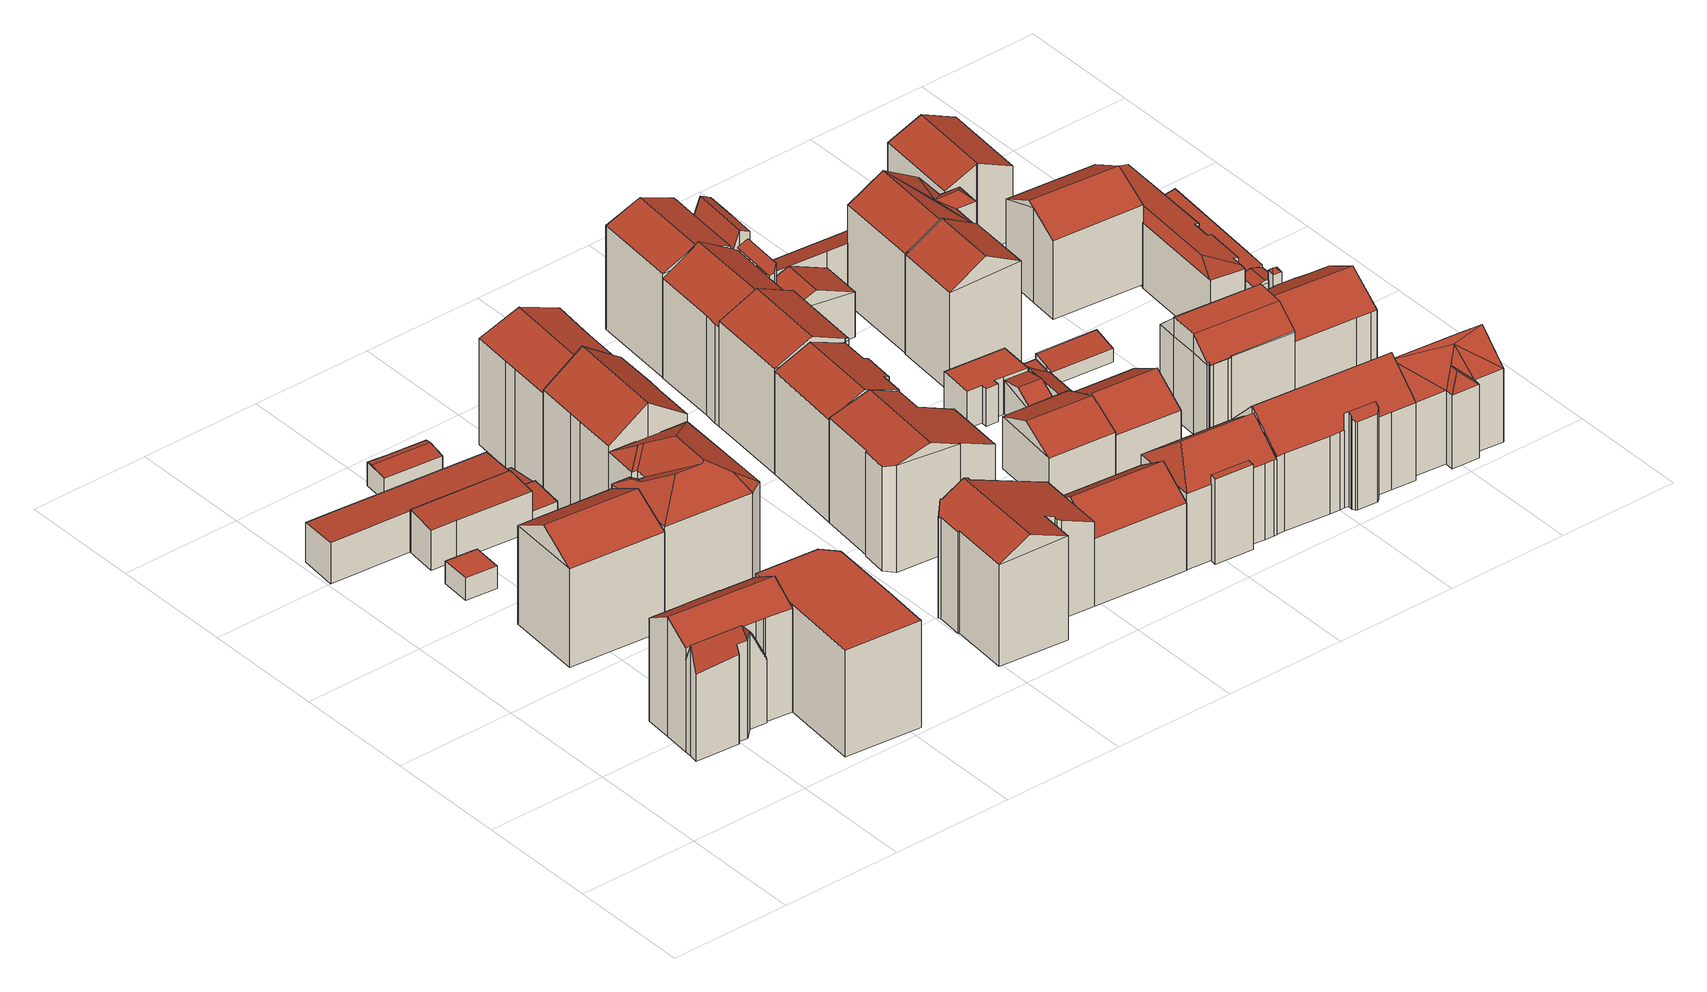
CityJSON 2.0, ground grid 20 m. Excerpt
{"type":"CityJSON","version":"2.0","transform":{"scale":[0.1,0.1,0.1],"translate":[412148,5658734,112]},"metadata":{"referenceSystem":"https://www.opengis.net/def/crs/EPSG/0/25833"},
"CityObjects":{
"building1":{"type":"Building","attributes":{"Gemeindeschluessel":14612000,"Geometrietyp2DReferenz":"3000","function":"31001_9998","roofType":"9999"},"children":["building1-1","building1-2"]},
"building1-1":{"type":"BuildingPart","attributes":{"Dachtyp_tdc":"tdcGableRoof","Dachneigung":31.35,"QualitaetDacherkennung":48,"Geometrietyp2DReferenz":"3000","measuredHeight":20.44,"roofType":"3100"},"parents":["building1"],"geometry":[{"type":"MultiSurface","lod":"2","boundaries":[[[0,1,2,3,4]],[[1,5,6,2]],[[5,7,8,6]],[[7,9,10,8]],[[9,11,12,10]],[[11,13,14,12]],[[13,15,16,14]],[[15,17,18,16]],[[17,19,20,18]],[[19,21,22,23,20]],[[17,15,13,11,9,7,5,1]],[[1,0,21,19,17]],[[3,2,6,8,10,12,14,16,18,20,23,24]]],"semantics":{"surfaces":[{"type":"WallSurface"},{"type":"RoofSurface"},{"type":"GroundSurface"}],"values":[0,0,0,0,0,0,0,0,0,0,1,1,2]}}]},
"building1-2":{"type":"BuildingPart","attributes":{"Dachtyp_tdc":"tdcFreeFormRoof","Dachneigung":69.19,"QualitaetDacherkennung":24,"Geometrietyp2DReferenz":"3000","measuredHeight":18.96,"roofType":"5000"},"parents":["building1"],"geometry":[{"type":"MultiSurface","lod":"2","boundaries":[[[22,25,26,23]],[[25,27,28,26]],[[27,29,30,28]],[[29,31,32,30]],[[31,33,34,32]],[[33,35,36,34]],[[35,37,38,36]],[[37,4,3,38]],[[37,35,33,31,29,39]],[[29,27,39]],[[27,25,22,40]],[[27,40,4,37,39]],[[23,26,28,30,32,34,36,38,3,24]]],"semantics":{"surfaces":[{"type":"WallSurface"},{"type":"RoofSurface"},{"type":"GroundSurface"}],"values":[0,0,0,0,0,0,0,0,1,1,1,1,2]}}]},
"building2":{"type":"Building","attributes":{"Dachtyp_tdc":"tdcPolyFlatRoof","Gemeindeschluessel":14612000,"Dachneigung":0,"QualitaetDacherkennung":67,"Geometrietyp2DReferenz":"3000","measuredHeight":3.88,"function":"31001_9998","roofType":"1000"},"geometry":[{"type":"Solid","lod":"2","boundaries":[[[[41,42,43,44]],[[42,45,46,43]],[[45,47,48,46]],[[47,49,50,48]],[[49,41,44,50]],[[49,47,45,42,41]],[[44,43,46,48,50]]]],"semantics":{"surfaces":[{"type":"WallSurface"},{"type":"RoofSurface"},{"type":"GroundSurface"}],"values":[[0,0,0,0,0,1,2]]}}]},
"building3":{"type":"Building","attributes":{"Dachtyp_tdc":"tdcGableRoof","Gemeindeschluessel":14612000,"Dachneigung":30.33,"QualitaetDacherkennung":73,"Geometrietyp2DReferenz":"3000","measuredHeight":20.56,"function":"31001_9998","roofType":"3100"},"geometry":[{"type":"Solid","lod":"2","boundaries":[[[[51,52,53,54]],[[52,55,56,53]],[[55,57,58,56]],[[57,51,54,58]],[[55,52,59]],[[51,57,60]],[[52,51,60,59]],[[57,55,59,60]],[[54,53,56,58]]]],"semantics":{"surfaces":[{"type":"WallSurface"},{"type":"RoofSurface"},{"type":"GroundSurface"}],"values":[[0,0,0,0,0,0,1,1,2]]}}]},
"building4":{"type":"Building","attributes":{"Dachtyp_tdc":"tdcPolyFlatRoof","Gemeindeschluessel":14612000,"Dachneigung":0,"QualitaetDacherkennung":36,"Geometrietyp2DReferenz":"3000","measuredHeight":18.29,"function":"31001_9998","roofType":"1000"},"geometry":[{"type":"Solid","lod":"2","boundaries":[[[[61,62,20,63]],[[62,64,16,20]],[[64,65,66,16]],[[65,67,68,66]],[[67,69,70,68]],[[69,71,72,70]],[[71,61,63,72]],[[71,69,67,65,64,62,61]],[[63,20,16,66,68,70,72]]]],"semantics":{"surfaces":[{"type":"WallSurface"},{"type":"RoofSurface"},{"type":"GroundSurface"}],"values":[[0,0,0,0,0,0,0,1,2]]}}]},
"building5":{"type":"Building","attributes":{"Dachtyp_tdc":"tdcPolyFlatRoof","Gemeindeschluessel":14612000,"Dachneigung":2.69,"QualitaetDacherkennung":71,"Geometrietyp2DReferenz":"3000","measuredHeight":7.02,"function":"31001_9998","roofType":"2100"},"geometry":[{"type":"Solid","lod":"2","boundaries":[[[[73,74,75,76]],[[74,77,78,75]],[[77,79,80,78]],[[79,81,82,80]],[[81,83,84,82]],[[83,73,76,84]],[[83,81,79,77,74,73]],[[76,75,78,80,82,84]]]],"semantics":{"surfaces":[{"type":"WallSurface"},{"type":"RoofSurface"},{"type":"GroundSurface"}],"values":[[0,0,0,0,0,0,1,2]]}}]},
"building6":{"type":"Building","attributes":{"Dachtyp_tdc":"tdcPolyFlatRoof","Gemeindeschluessel":14612000,"Dachneigung":4.67,"QualitaetDacherkennung":77,"Geometrietyp2DReferenz":"3000","measuredHeight":7.21,"function":"31001_9998","roofType":"2100"},"geometry":[{"type":"Solid","lod":"2","boundaries":[[[[85,86,84,87]],[[86,88,82,84]],[[88,89,90,82]],[[89,91,92,90]],[[91,85,87,92]],[[91,89,88,86,85]],[[87,84,82,90,92]]]],"semantics":{"surfaces":[{"type":"WallSurface"},{"type":"RoofSurface"},{"type":"GroundSurface"}],"values":[[0,0,0,0,0,1,2]]}}]},
"building7":{"type":"Building","attributes":{"Dachtyp_tdc":"tdcFreeFormRoof","Gemeindeschluessel":14612000,"Dachneigung":10.47,"QualitaetDacherkennung":38,"Geometrietyp2DReferenz":"3000","measuredHeight":4.26,"function":"31001_9998","roofType":"5000"},"geometry":[{"type":"Solid","lod":"2","boundaries":[[[[93,94,95,96]],[[94,97,98,95]],[[97,99,100,98]],[[99,101,102,100]],[[101,93,96,102]],[[103,99,97,94,104]],[[101,103,104,93]],[[101,99,103]],[[94,93,104]],[[96,95,98,100,102]]]],"semantics":{"surfaces":[{"type":"WallSurface"},{"type":"RoofSurface"},{"type":"GroundSurface"}],"values":[[0,0,0,0,0,1,1,0,0,2]]}}]},
"building8":{"type":"Building","attributes":{"Dachtyp_tdc":"tdcFreeFormRoof","Gemeindeschluessel":14612000,"Dachneigung":30.01,"QualitaetDacherkennung":32,"Geometrietyp2DReferenz":"3000","measuredHeight":21.29,"function":"31001_9998","roofType":"5000"},"geometry":[{"type":"Solid","lod":"2","boundaries":[[[[105,106,107,53]],[[106,108,109,107]],[[108,110,111,109]],[[110,112,113,111]],[[112,114,115,113]],[[114,116,117,115]],[[116,118,119,117]],[[118,120,121,119]],[[120,122,123,121]],[[122,124,56,123]],[[124,105,53,56]],[[125,126,127,128,124,122]],[[125,122,120]],[[129,126,125,120,118]],[[130,131,129,118,116]],[[130,116,114]],[[131,130,114,112]],[[127,126,129,131,112,110]],[[132,128,127,110,108]],[[133,132,108,106]],[[133,106,105]],[[128,132,133,105,124]],[[53,107,109,111,113,115,117,119,121,123,56]]]],"semantics":{"surfaces":[{"type":"WallSurface"},{"type":"RoofSurface"},{"type":"GroundSurface"}],"values":[[0,0,0,0,0,0,0,0,0,0,0,1,1,1,1,1,1,1,1,1,1,1,2]]}}]},
"building9":{"type":"Building","attributes":{"Dachtyp_tdc":"tdcPolyFlatRoof","Gemeindeschluessel":14612000,"Dachneigung":4.71,"QualitaetDacherkennung":83,"Geometrietyp2DReferenz":"3000","measuredHeight":3.79,"function":"31001_9998","roofType":"2100"},"geometry":[{"type":"Solid","lod":"2","boundaries":[[[[134,135,82,90]],[[135,136,137,82]],[[136,138,139,137]],[[138,134,90,139]],[[138,136,135,134]],[[90,82,137,139]]]],"semantics":{"surfaces":[{"type":"WallSurface"},{"type":"RoofSurface"},{"type":"GroundSurface"}],"values":[[0,0,0,0,1,2]]}}]},
"building10":{"type":"Building","attributes":{"Dachtyp_tdc":"tdcPolyFlatRoof","Gemeindeschluessel":14612000,"Dachneigung":8.73,"QualitaetDacherkennung":74,"Geometrietyp2DReferenz":"3000","measuredHeight":3.24,"function":"31001_9998","roofType":"2100"},"geometry":[{"type":"Solid","lod":"2","boundaries":[[[[140,141,142,143]],[[141,144,145,142]],[[144,146,147,145]],[[146,140,143,147]],[[146,144,141,140]],[[143,142,145,147]]]],"semantics":{"surfaces":[{"type":"WallSurface"},{"type":"RoofSurface"},{"type":"GroundSurface"}],"values":[[0,0,0,0,1,2]]}}]},
"building11":{"type":"Building","attributes":{"Dachtyp_tdc":"tdcGableRoof","Gemeindeschluessel":14612000,"Dachneigung":35.98,"QualitaetDacherkennung":67,"Geometrietyp2DReferenz":"3000","measuredHeight":23.48,"function":"31001_9998","roofType":"3100"},"geometry":[{"type":"Solid","lod":"2","boundaries":[[[[148,149,119,150]],[[149,151,152,119]],[[151,153,117,152]],[[153,154,155,117]],[[154,156,157,155]],[[156,158,159,157]],[[158,160,161,159]],[[160,162,163,161]],[[162,164,165,163]],[[164,148,150,165]],[[160,158,156,154,153,151]],[[151,149,148,164,162,160]],[[150,119,152,117,155,157,159,161,163,165]]]],"semantics":{"surfaces":[{"type":"WallSurface"},{"type":"RoofSurface"},{"type":"GroundSurface"}],"values":[[0,0,0,0,0,0,0,0,0,0,1,1,2]]}}]},
"building12":{"type":"Building","attributes":{"Dachtyp_tdc":"tdcFreeFormRoof","Gemeindeschluessel":14612000,"Dachneigung":22.22,"QualitaetDacherkennung":78,"Geometrietyp2DReferenz":"3000","measuredHeight":20.75,"function":"31001_9998","roofType":"5000"},"geometry":[{"type":"Solid","lod":"2","boundaries":[[[[166,167,168,169]],[[167,170,171,168]],[[170,172,173,171]],[[172,174,175,173]],[[174,176,177,175]],[[176,178,179,177]],[[178,180,181,179]],[[180,166,169,181]],[[166,180,178,176,182,183]],[[183,182,174,172,170,167]],[[167,166,183]],[[176,174,182]],[[169,168,171,173,175,177,179,181]]]],"semantics":{"surfaces":[{"type":"WallSurface"},{"type":"RoofSurface"},{"type":"GroundSurface"}],"values":[[0,0,0,0,0,0,0,0,1,1,0,0,2]]}}]},
"building13":{"type":"Building","attributes":{"Dachtyp_tdc":"tdcFreeFormRoof","Gemeindeschluessel":14612000,"Dachneigung":23.46,"QualitaetDacherkennung":27,"Geometrietyp2DReferenz":"3000","measuredHeight":20.46,"function":"31001_9998","roofType":"5000"},"geometry":[{"type":"Solid","lod":"2","boundaries":[[[[184,185,186,187]],[[185,188,189,186]],[[188,190,191,189]],[[190,192,193,191]],[[192,194,195,193]],[[194,196,197,195]],[[196,198,199,197]],[[198,200,201,199]],[[200,202,203,201]],[[202,204,205,203]],[[204,206,207,205]],[[206,208,209,207]],[[208,210,211,209]],[[210,212,213,211]],[[212,214,215,213]],[[214,216,217,215]],[[216,184,187,217]],[[218,219,192,190,188,185,184,216,214]],[[204,202,200,198,196,194,219,218,212,210,208,206]],[[194,192,219]],[[214,212,218]],[[187,186,189,191,193,195,197,199,201,203,205,207,209,211,213,215,217]]]],"semantics":{"surfaces":[{"type":"WallSurface"},{"type":"RoofSurface"},{"type":"GroundSurface"}],"values":[[0,0,0,0,0,0,0,0,0,0,0,0,0,0,0,0,0,1,1,0,0,2]]}}]},
"building14":{"type":"Building","attributes":{"Dachtyp_tdc":"tdcFreeFormRoof","Gemeindeschluessel":14612000,"Dachneigung":24.15,"QualitaetDacherkennung":48,"Geometrietyp2DReferenz":"3000","measuredHeight":19.87,"function":"31001_9998","roofType":"5000"},"geometry":[{"type":"Solid","lod":"2","boundaries":[[[[220,221,222,223]],[[221,224,225,222]],[[224,226,227,225]],[[226,228,229,227]],[[228,230,231,229]],[[230,232,233,231]],[[232,234,235,233]],[[234,236,237,235]],[[236,238,239,237]],[[238,240,241,239]],[[240,220,223,241]],[[228,226,224,221,220,240,242,243]],[[243,242,238,236,234,232,230]],[[230,228,243]],[[240,238,242]],[[223,222,225,227,229,231,233,235,237,239,241]]]],"semantics":{"surfaces":[{"type":"WallSurface"},{"type":"RoofSurface"},{"type":"GroundSurface"}],"values":[[0,0,0,0,0,0,0,0,0,0,0,1,1,0,0,2]]}}]},
"building15":{"type":"Building","attributes":{"Dachtyp_tdc":"tdcFreeFormRoof","Gemeindeschluessel":14612000,"Dachneigung":23.19,"QualitaetDacherkennung":71,"Geometrietyp2DReferenz":"3000","measuredHeight":20.23,"function":"31001_9998","roofType":"5000"},"geometry":[{"type":"Solid","lod":"2","boundaries":[[[[244,245,246,247]],[[245,248,249,246]],[[248,250,241,249]],[[250,251,239,241]],[[251,252,253,239]],[[252,254,255,253]],[[254,256,257,255]],[[256,244,247,257]],[[248,245,244,256,254,258,259,250]],[[259,258,252,251]],[[251,250,259]],[[254,252,258]],[[247,246,249,241,239,253,255,257]]]],"semantics":{"surfaces":[{"type":"WallSurface"},{"type":"RoofSurface"},{"type":"GroundSurface"}],"values":[[0,0,0,0,0,0,0,0,1,1,0,0,2]]}}]},
"building16":{"type":"Building","attributes":{"Dachtyp_tdc":"tdcGableRoof","Gemeindeschluessel":14612000,"Dachneigung":35.52,"QualitaetDacherkennung":53,"Geometrietyp2DReferenz":"3000","measuredHeight":15.27,"function":"31001_9998","roofType":"3100"},"geometry":[{"type":"Solid","lod":"2","boundaries":[[[[260,261,262,201]],[[261,263,264,262]],[[263,265,203,264]],[[265,260,201,203]],[[263,261,266]],[[260,265,267]],[[261,260,267,266]],[[265,263,266,267]],[[201,262,264,203]]]],"semantics":{"surfaces":[{"type":"WallSurface"},{"type":"RoofSurface"},{"type":"GroundSurface"}],"values":[[0,0,0,0,0,0,1,1,2]]}}]},
"building17":{"type":"Building","attributes":{"Dachtyp_tdc":"tdcFreeFormRoof","Gemeindeschluessel":14612000,"Dachneigung":25.92,"QualitaetDacherkennung":77,"Geometrietyp2DReferenz":"3000","measuredHeight":20.94,"function":"31001_9998","roofType":"5000"},"geometry":[{"type":"Solid","lod":"2","boundaries":[[[[268,269,270,271]],[[269,272,255,270]],[[272,273,253,255]],[[273,274,275,253]],[[274,276,277,275]],[[276,268,271,277]],[[278,279,274,273]],[[280,279,278,281,282,283]],[[276,280,283,268]],[[268,283,282,269]],[[269,282,281,272]],[[272,281,278,273]],[[274,279,280,276]],[[271,270,255,253,275,277]]]],"semantics":{"surfaces":[{"type":"WallSurface"},{"type":"RoofSurface"},{"type":"GroundSurface"}],"values":[[0,0,0,0,0,0,1,1,0,0,0,0,0,2]]}}]},
"building18":{"type":"Building","attributes":{"Gemeindeschluessel":14612000,"Geometrietyp2DReferenz":"3000","function":"31001_9998","roofType":"9999"},"children":["building18-1","building18-2","building18-3"]},
"building18-1":{"type":"BuildingPart","attributes":{"Dachtyp_tdc":"tdcGableRoof","Dachneigung":24.63,"QualitaetDacherkennung":74,"Geometrietyp2DReferenz":"3000","measuredHeight":20.23,"roofType":"3100"},"parents":["building18"],"geometry":[{"type":"MultiSurface","lod":"2","boundaries":[[[284,285,286,287]],[[285,288,289,290,286]],[[291,292,293,294,295]],[[292,284,287,293]],[[292,296,297,284]],[[288,285,297,296,291]],[[291,296,292]],[[284,297,285]],[[287,286,290,294,293]]],"semantics":{"surfaces":[{"type":"WallSurface"},{"type":"RoofSurface"},{"type":"GroundSurface"}],"values":[0,0,0,0,1,1,0,0,2]}}]},
"building18-2":{"type":"BuildingPart","attributes":{"Dachtyp_tdc":"tdcGableRoof","Dachneigung":69.93,"QualitaetDacherkennung":24,"Geometrietyp2DReferenz":"3000","measuredHeight":19.85,"roofType":"3100"},"parents":["building18"],"geometry":[{"type":"MultiSurface","lod":"2","boundaries":[[[298,299,300,301,302]],[[299,295,294,300]],[[289,303,304,290]],[[303,305,306,304]],[[305,307,308,306]],[[307,309,310,311,308]],[[303,289,295,299]],[[299,298,309,307,305,303]],[[311,301,300,294,290,304,306,308]]],"semantics":{"surfaces":[{"type":"WallSurface"},{"type":"RoofSurface"},{"type":"GroundSurface"}],"values":[0,0,0,0,0,0,1,1,2]}}]},
"building18-3":{"type":"BuildingPart","attributes":{"Dachtyp_tdc":"tdcGableRoof","Dachneigung":14.38,"QualitaetDacherkennung":29,"Geometrietyp2DReferenz":"3000","measuredHeight":5.87,"roofType":"3100"},"parents":["building18"],"geometry":[{"type":"MultiSurface","lod":"2","boundaries":[[[312,302,301,313]],[[310,314,315,311]],[[314,312,313,315]],[[312,314,316]],[[302,312,316,317]],[[314,310,317,316]],[[313,301,311,315]]],"semantics":{"surfaces":[{"type":"WallSurface"},{"type":"RoofSurface"},{"type":"GroundSurface"}],"values":[0,0,0,0,1,1,2]}}]},
"building19":{"type":"Building","attributes":{"Gemeindeschluessel":14612000,"Geometrietyp2DReferenz":"3000","function":"31001_9998","roofType":"9999"},"children":["building19-1","building19-2","building19-3","building19-4"]},
"building19-1":{"type":"BuildingPart","attributes":{"Dachtyp_tdc":"tdcGableRoof","Dachneigung":24.39,"QualitaetDacherkennung":48,"Geometrietyp2DReferenz":"3000","measuredHeight":10.61,"roofType":"3100"},"parents":["building19"],"geometry":[{"type":"MultiSurface","lod":"2","boundaries":[[[318,319,320,321]],[[319,322,323,320]],[[324,318,321,313,325]],[[322,319,326]],[[318,324,327]],[[319,318,327,326]],[[324,322,326,327]],[[321,320,323,328,313]]],"semantics":{"surfaces":[{"type":"WallSurface"},{"type":"RoofSurface"},{"type":"GroundSurface"}],"values":[0,0,0,0,0,1,1,2]}}]},
"building19-2":{"type":"BuildingPart","attributes":{"Dachtyp_tdc":"tdcFreeFormRoof","Dachneigung":62.54,"QualitaetDacherkennung":16,"Geometrietyp2DReferenz":"3000","measuredHeight":6.14,"roofType":"5000"},"parents":["building19"],"geometry":[{"type":"MultiSurface","lod":"2","boundaries":[[[329,330,331,328]],[[332,325,313,333]],[[334,325,332]],[[335,334,332,330]],[[335,330,329]],[[334,335,329,325]],[[328,331,333,313]]],"semantics":{"surfaces":[{"type":"WallSurface"},{"type":"RoofSurface"},{"type":"GroundSurface"}],"values":[0,0,1,1,1,1,2]}}]},
"building19-3":{"type":"BuildingPart","attributes":{"Dachtyp_tdc":"tdcGableRoof","Dachneigung":31.97,"QualitaetDacherkennung":74,"Geometrietyp2DReferenz":"3000","measuredHeight":20.72,"roofType":"3100"},"parents":["building19"],"geometry":[{"type":"MultiSurface","lod":"2","boundaries":[[[336,337,338,339]],[[337,340,341,338]],[[340,342,293,341]],[[342,343,344,293]],[[345,346,277,347]],[[346,348,275,277]],[[348,336,339,275]],[[336,348,349,350,342,340,337]],[[345,343,350,349,346]],[[349,348,346]],[[342,350,343]],[[339,338,341,293,344,347,277,275]]],"semantics":{"surfaces":[{"type":"WallSurface"},{"type":"RoofSurface"},{"type":"GroundSurface"}],"values":[0,0,0,0,0,0,0,1,1,0,0,2]}}]},
"building19-4":{"type":"BuildingPart","attributes":{"Dachtyp_tdc":"tdcPolyFlatRoof","Dachneigung":21.07,"QualitaetDacherkennung":24,"Geometrietyp2DReferenz":"3000","measuredHeight":17.95,"roofType":"2100"},"parents":["building19"],"geometry":[{"type":"MultiSurface","lod":"2","boundaries":[[[351,352,345,347,353]],[[354,355,332,333,344,343]],[[356,357,358,331,330]],[[357,351,353,358]],[[357,356,355,354,352,351]],[[353,347,344,333,331,358]]],"semantics":{"surfaces":[{"type":"WallSurface"},{"type":"RoofSurface"},{"type":"GroundSurface"}],"values":[0,0,0,0,1,2]}}]},
"building20":{"type":"Building","attributes":{"Dachtyp_tdc":"tdcFreeFormRoof","Gemeindeschluessel":14612000,"Dachneigung":24.12,"QualitaetDacherkennung":39,"Geometrietyp2DReferenz":"3000","measuredHeight":11.67,"function":"31001_9998","roofType":"5000"},"geometry":[{"type":"Solid","lod":"2","boundaries":[[[[359,360,361,362]],[[360,363,364,361]],[[363,365,366,364]],[[365,367,368,366]],[[367,369,370,368]],[[369,359,362,370]],[[371,367,365,363,360,372]],[[369,371,372,359]],[[360,359,372]],[[369,367,371]],[[362,361,364,366,368,370]]]],"semantics":{"surfaces":[{"type":"WallSurface"},{"type":"RoofSurface"},{"type":"GroundSurface"}],"values":[[0,0,0,0,0,0,1,1,0,0,2]]}}]},
"building21":{"type":"Building","attributes":{"Gemeindeschluessel":14612000,"Geometrietyp2DReferenz":"3000","function":"31001_9998","roofType":"9999"},"children":["building21-1","building21-2"]},
"building21-1":{"type":"BuildingPart","attributes":{"Dachtyp_tdc":"tdcPolyFlatRoof","Dachneigung":0,"QualitaetDacherkennung":38,"Geometrietyp2DReferenz":"3000","measuredHeight":14.52,"roofType":"1000"},"parents":["building21"],"geometry":[{"type":"MultiSurface","lod":"2","boundaries":[[[373,374,375,376,377]],[[374,378,379,375]],[[378,380,381,382,379]],[[378,374,373,380]],[[382,376,375,379]]],"semantics":{"surfaces":[{"type":"WallSurface"},{"type":"RoofSurface"},{"type":"GroundSurface"}],"values":[0,0,0,1,2]}}]},
"building21-2":{"type":"BuildingPart","attributes":{"Dachtyp_tdc":"tdcFreeFormRoof","Dachneigung":38.37,"QualitaetDacherkennung":9,"Geometrietyp2DReferenz":"3000","measuredHeight":17.44,"roofType":"5000"},"parents":["building21"],"geometry":[{"type":"MultiSurface","lod":"2","boundaries":[[[383,377,376,384]],[[381,385,386,382]],[[385,387,388,386]],[[387,389,390,388]],[[389,391,392,390]],[[391,393,394,392]],[[393,395,396,394]],[[395,397,398,396]],[[397,399,400,398]],[[399,383,384,400]],[[395,393,391,389,387,401]],[[387,385,401]],[[385,381,377,383,399,397,395,401]],[[384,376,382,386,388,390,392,394,396,398,400]]],"semantics":{"surfaces":[{"type":"WallSurface"},{"type":"RoofSurface"},{"type":"GroundSurface"}],"values":[0,0,0,0,0,0,0,0,0,0,1,1,1,2]}}]},
"building22":{"type":"Building","attributes":{"Dachtyp_tdc":"tdcPolyFlatRoof","Gemeindeschluessel":14612000,"Dachneigung":0,"QualitaetDacherkennung":86,"Geometrietyp2DReferenz":"3000","measuredHeight":6.42,"function":"31001_9998","roofType":"1000"},"geometry":[{"type":"Solid","lod":"2","boundaries":[[[[402,403,404,405]],[[403,406,407,404]],[[406,408,409,407]],[[408,410,411,409]],[[410,412,413,411]],[[412,414,415,413]],[[414,416,417,415]],[[416,418,419,417]],[[418,420,421,419]],[[420,402,405,421]],[[420,418,416,414,412,410,408,406,403,402]],[[405,404,407,409,411,413,415,417,419,421]]]],"semantics":{"surfaces":[{"type":"WallSurface"},{"type":"RoofSurface"},{"type":"GroundSurface"}],"values":[[0,0,0,0,0,0,0,0,0,0,1,2]]}}]},
"building23":{"type":"Building","attributes":{"Dachtyp_tdc":"tdcGableRoof","Gemeindeschluessel":14612000,"Dachneigung":31.42,"QualitaetDacherkennung":66,"Geometrietyp2DReferenz":"3000","measuredHeight":6.41,"function":"31001_9998","roofType":"3100"},"geometry":[{"type":"Solid","lod":"2","boundaries":[[[[422,423,424,425]],[[423,426,427,424]],[[426,428,429,427]],[[428,422,425,429]],[[426,423,430]],[[422,428,431]],[[423,422,431,430]],[[428,426,430,431]],[[425,424,427,429]]]],"semantics":{"surfaces":[{"type":"WallSurface"},{"type":"RoofSurface"},{"type":"GroundSurface"}],"values":[[0,0,0,0,0,0,1,1,2]]}}]},
"building24":{"type":"Building","attributes":{"Dachtyp_tdc":"tdcGableRoof","Gemeindeschluessel":14612000,"Dachneigung":31.99,"QualitaetDacherkennung":64,"Geometrietyp2DReferenz":"3000","measuredHeight":11.92,"function":"31001_9998","roofType":"3100"},"geometry":[{"type":"Solid","lod":"2","boundaries":[[[[432,433,434,368]],[[433,435,436,434]],[[435,437,370,436]],[[437,432,368,370]],[[435,433,438]],[[432,437,439]],[[433,432,439,438]],[[437,435,438,439]],[[368,434,436,370]]]],"semantics":{"surfaces":[{"type":"WallSurface"},{"type":"RoofSurface"},{"type":"GroundSurface"}],"values":[[0,0,0,0,0,0,1,1,2]]}}]},
"building25":{"type":"Building","attributes":{"Dachtyp_tdc":"tdcPolyFlatRoof","Gemeindeschluessel":14612000,"Dachneigung":31.72,"QualitaetDacherkennung":71,"Geometrietyp2DReferenz":"3000","measuredHeight":6.2,"function":"31001_9998","roofType":"2100"},"geometry":[{"type":"Solid","lod":"2","boundaries":[[[[440,406,441,442]],[[406,403,443,441]],[[403,444,445,443]],[[444,446,447,445]],[[446,448,449,447]],[[448,440,442,449]],[[448,446,444,403,406,440]],[[442,441,443,445,447,449]]]],"semantics":{"surfaces":[{"type":"WallSurface"},{"type":"RoofSurface"},{"type":"GroundSurface"}],"values":[[0,0,0,0,0,0,1,2]]}}]},
"building26":{"type":"Building","attributes":{"Gemeindeschluessel":14612000,"Geometrietyp2DReferenz":"3000","function":"31001_9998","roofType":"9999"},"children":["building26-1","building26-2"]},
"building26-1":{"type":"BuildingPart","attributes":{"Dachtyp_tdc":"tdcPolyFlatRoof","Dachneigung":8.18,"QualitaetDacherkennung":63,"Geometrietyp2DReferenz":"3000","measuredHeight":2.52,"roofType":"2100"},"parents":["building26"],"geometry":[{"type":"MultiSurface","lod":"2","boundaries":[[[450,451,452,453]],[[451,454,404,452]],[[454,455,405,404]],[[454,451,450,456,455]],[[405,453,452,404]]],"semantics":{"surfaces":[{"type":"WallSurface"},{"type":"RoofSurface"},{"type":"GroundSurface"}],"values":[0,0,0,1,2]}}]},
"building26-2":{"type":"BuildingPart","attributes":{"Dachtyp_tdc":"tdcPolyFlatRoof","Dachneigung":4.78,"QualitaetDacherkennung":80,"Geometrietyp2DReferenz":"3000","measuredHeight":2.5,"roofType":"2100"},"parents":["building26"],"geometry":[{"type":"MultiSurface","lod":"2","boundaries":[[[457,458,459,460]],[[458,450,453,459]],[[455,457,460,405]],[[455,456,450,458,457]],[[460,459,453,405]]],"semantics":{"surfaces":[{"type":"WallSurface"},{"type":"RoofSurface"},{"type":"GroundSurface"}],"values":[0,0,0,1,2]}}]},
"building27":{"type":"Building","attributes":{"Dachtyp_tdc":"tdcGableRoof","Gemeindeschluessel":14612000,"Dachneigung":31.2,"QualitaetDacherkennung":71,"Geometrietyp2DReferenz":"3000","measuredHeight":20.64,"function":"31001_9998","roofType":"3100"},"geometry":[{"type":"Solid","lod":"2","boundaries":[[[[461,462,463,464]],[[462,465,466,463]],[[465,467,468,466]],[[467,461,464,468]],[[465,462,469]],[[461,467,470]],[[462,461,470,469]],[[467,465,469,470]],[[464,463,466,468]]]],"semantics":{"surfaces":[{"type":"WallSurface"},{"type":"RoofSurface"},{"type":"GroundSurface"}],"values":[[0,0,0,0,0,0,1,1,2]]}}]},
"building28":{"type":"Building","attributes":{"Dachtyp_tdc":"tdcPolyFlatRoof","Gemeindeschluessel":14612000,"Dachneigung":22.68,"QualitaetDacherkennung":51,"Geometrietyp2DReferenz":"3000","measuredHeight":10.2,"function":"31001_9998","roofType":"2100"},"geometry":[{"type":"Solid","lod":"2","boundaries":[[[[471,472,473,474]],[[472,475,476,473]],[[475,477,478,476]],[[475,472,471,479,480,481,477]],[[478,482,483,484,474,473,476]],[[477,481,482,478]],[[481,480,483,482]],[[480,479,484,483]],[[479,471,474,484]]]],"semantics":{"surfaces":[{"type":"WallSurface"},{"type":"RoofSurface"},{"type":"GroundSurface"}],"values":[[0,0,0,1,2,0,0,0,0]]}}]},
"building29":{"type":"Building","attributes":{"Gemeindeschluessel":14612000,"Geometrietyp2DReferenz":"3000","function":"31001_9998","roofType":"9999"},"children":["building29-1","building29-2"]},
"building29-1":{"type":"BuildingPart","attributes":{"Dachtyp_tdc":"tdcGableRoof","Dachneigung":40.11,"QualitaetDacherkennung":57,"Geometrietyp2DReferenz":"3000","measuredHeight":18.31,"roofType":"3100"},"parents":["building29"],"geometry":[{"type":"MultiSurface","lod":"2","boundaries":[[[485,486,487,488]],[[486,489,490,487]],[[491,492,493,494]],[[492,495,496,493]],[[495,497,498,496]],[[497,499,500,498]],[[499,501,502,500]],[[501,393,503,502]],[[393,504,505,503]],[[504,506,507,505]],[[506,508,509,507]],[[508,510,511,509]],[[510,512,513,511]],[[512,514,515,513]],[[514,485,488,515]],[[510,508,506,504,393,501]],[[501,499,497,495,492,491,489,486,485,514,512,510]],[[488,487,490,494,493,496,498,500,502,503,505,507,509,511,513,515]]],"semantics":{"surfaces":[{"type":"WallSurface"},{"type":"RoofSurface"},{"type":"GroundSurface"}],"values":[0,0,0,0,0,0,0,0,0,0,0,0,0,0,0,1,1,2]}}]},
"building29-2":{"type":"BuildingPart","attributes":{"Dachtyp_tdc":"tdcPolyFlatRoof","Dachneigung":38.92,"QualitaetDacherkennung":35,"Geometrietyp2DReferenz":"3000","measuredHeight":16.13,"roofType":"2100"},"parents":["building29"],"geometry":[{"type":"MultiSurface","lod":"2","boundaries":[[[516,517,518,519]],[[517,520,521,518]],[[520,522,523,521]],[[522,524,494,523]],[[524,491,494]],[[525,526,527,490,489]],[[526,528,529,527]],[[528,530,531,529]],[[530,516,519,531]],[[530,528,526,525,524,522,520,517,516]],[[519,518,521,523,494,523,490,527,529,531]]],"semantics":{"surfaces":[{"type":"WallSurface"},{"type":"RoofSurface"},{"type":"GroundSurface"}],"values":[0,0,0,0,0,0,0,0,0,1,2]}}]},
"building30":{"type":"Building","attributes":{"Dachtyp_tdc":"tdcFreeFormRoof","Gemeindeschluessel":14612000,"Dachneigung":10.45,"QualitaetDacherkennung":49,"Geometrietyp2DReferenz":"3000","measuredHeight":2.9,"function":"31001_9998","roofType":"5000"},"geometry":[{"type":"Solid","lod":"2","boundaries":[[[[532,533,534,535]],[[533,536,537,534]],[[536,538,539,537]],[[538,540,541,539]],[[540,532,535,541]],[[532,540,538,542,543]],[[533,543,542,536]],[[533,532,543]],[[538,536,542]],[[535,534,537,539,541]]]],"semantics":{"surfaces":[{"type":"WallSurface"},{"type":"RoofSurface"},{"type":"GroundSurface"}],"values":[[0,0,0,0,0,1,1,0,0,2]]}}]},
"building31":{"type":"Building","attributes":{"Dachtyp_tdc":"tdcFreeFormRoof","Gemeindeschluessel":14612000,"Dachneigung":30.12,"QualitaetDacherkennung":60,"Geometrietyp2DReferenz":"3000","measuredHeight":20.26,"function":"31001_9998","roofType":"5000"},"geometry":[{"type":"Solid","lod":"2","boundaries":[[[[544,545,546,547]],[[545,548,549,546]],[[548,550,551,549]],[[550,552,553,551]],[[552,554,555,553]],[[554,556,557,555]],[[550,558,559]],[[560,561,562]],[[561,560,558]],[[556,558,560]],[[558,556,554]],[[559,558,554,552]],[[559,552,550]],[[563,561,548,545]],[[563,545,544]],[[561,563,544,562]],[[547,546,549,551,553,555,557,564,565]],[[556,560,564,557]],[[560,562,565,564]],[[562,544,547,565]],[[561,550,548]],[[558,550,561]]]],"semantics":{"surfaces":[{"type":"WallSurface"},{"type":"RoofSurface"},{"type":"GroundSurface"}],"values":[[0,0,0,0,0,0,1,1,1,0,0,1,0,1,1,1,2,0,0,0,1,1]]}}]},
"building32":{"type":"Building","attributes":{"Dachtyp_tdc":"tdcPolyFlatRoof","Gemeindeschluessel":14612000,"Dachneigung":10.74,"QualitaetDacherkennung":66,"Geometrietyp2DReferenz":"3000","measuredHeight":3.07,"function":"31001_9998","roofType":"2100"},"geometry":[{"type":"Solid","lod":"2","boundaries":[[[[566,567,568,569]],[[567,570,571,568]],[[570,572,573,571]],[[572,574,575,573]],[[574,566,569,575]],[[574,572,570,567,566]],[[569,568,571,573,575]]]],"semantics":{"surfaces":[{"type":"WallSurface"},{"type":"RoofSurface"},{"type":"GroundSurface"}],"values":[[0,0,0,0,0,1,2]]}}]},
"building33":{"type":"Building","attributes":{"Dachtyp_tdc":"tdcFreeFormRoof","Gemeindeschluessel":14612000,"Dachneigung":39.2,"QualitaetDacherkennung":73,"Geometrietyp2DReferenz":"3000","measuredHeight":17.15,"function":"31001_9998","roofType":"5000"},"geometry":[{"type":"Solid","lod":"2","boundaries":[[[[576,577,578,579]],[[577,580,581,578]],[[580,582,583,581]],[[582,584,585,583]],[[584,586,587,585]],[[586,588,589,587]],[[588,590,591,589]],[[590,592,593,591]],[[592,594,595,593]],[[594,596,597,595]],[[596,598,599,597]],[[598,600,601,599]],[[600,602,603,601]],[[602,604,605,603]],[[604,606,607,605]],[[606,576,579,607]],[[608,576,606,604,602,609,610]],[[611,612,613,614,615,616,617,618,619,620]],[[618,608,610,619]],[[577,576,608]],[[600,609,602]],[[582,580,618,617]],[[580,577,608,618]],[[584,582,617,616]],[[586,584,616,615]],[[588,586,615,614]],[[590,588,614,613]],[[592,590,613,612]],[[594,592,612,611]],[[596,594,611,620]],[[600,610,609]],[[598,596,620,619]],[[600,598,619,610]],[[579,578,581,583,585,587,589,591,593,595,597,599,601,603,605,607]]]],"semantics":{"surfaces":[{"type":"WallSurface"},{"type":"RoofSurface"},{"type":"GroundSurface"}],"values":[[0,0,0,0,0,0,0,0,0,0,0,0,0,0,0,0,1,1,1,0,0,0,0,0,0,0,0,0,0,0,0,0,0,2]]}}]},
"building34":{"type":"Building","attributes":{"Dachtyp_tdc":"tdcFreeFormRoof","Gemeindeschluessel":14612000,"Dachneigung":39.95,"QualitaetDacherkennung":55,"Geometrietyp2DReferenz":"3000","measuredHeight":16.94,"function":"31001_9998","roofType":"5000"},"geometry":[{"type":"Solid","lod":"2","boundaries":[[[[621,622,623,624]],[[622,625,626,623]],[[625,627,628,626]],[[627,629,630,628]],[[629,631,632,630]],[[631,633,634,632]],[[633,635,636,634]],[[635,637,638,636]],[[637,621,624,638]],[[639,640,635,633]],[[641,642,631,643]],[[644,642,641]],[[621,642,644]],[[644,622,621]],[[642,633,631]],[[633,642,639]],[[627,625,644,641]],[[640,639,642,621,637]],[[640,637,635]],[[629,643,631]],[[627,641,643,629]],[[622,644,625]],[[624,623,626,628,630,632,634,636,638]]]],"semantics":{"surfaces":[{"type":"WallSurface"},{"type":"RoofSurface"},{"type":"GroundSurface"}],"values":[[0,0,0,0,0,0,0,0,0,1,1,1,1,1,1,1,1,1,1,0,0,0,2]]}}]},
"building35":{"type":"Building","attributes":{"Dachtyp_tdc":"tdcGableRoof","Gemeindeschluessel":14612000,"Dachneigung":33.98,"QualitaetDacherkennung":45,"Geometrietyp2DReferenz":"3000","measuredHeight":16.29,"function":"31001_9998","roofType":"3100"},"geometry":[{"type":"Solid","lod":"2","boundaries":[[[[645,646,583,647]],[[646,648,649,583]],[[648,650,579,649]],[[650,651,652,579]],[[651,653,654,652]],[[653,655,656,654]],[[655,657,658,656]],[[657,659,660,658]],[[659,661,662,660]],[[661,663,664,662]],[[663,665,666,664]],[[665,667,668,666]],[[667,669,670,668]],[[669,645,647,670]],[[665,663,661,659,657,655,653,651,650,648]],[[648,646,645,669,667,665]],[[647,583,649,579,652,654,656,658,660,662,664,666,668,670]]]],"semantics":{"surfaces":[{"type":"WallSurface"},{"type":"RoofSurface"},{"type":"GroundSurface"}],"values":[[0,0,0,0,0,0,0,0,0,0,0,0,0,0,1,1,2]]}}]},
"building36":{"type":"Building","attributes":{"Dachtyp_tdc":"tdcPolyFlatRoof","Gemeindeschluessel":14612000,"Dachneigung":0,"QualitaetDacherkennung":75,"Geometrietyp2DReferenz":"3000","measuredHeight":3.25,"function":"31001_9998","roofType":"1000"},"geometry":[{"type":"Solid","lod":"2","boundaries":[[[[671,672,673,674]],[[672,675,676,673]],[[675,677,678,676]],[[677,671,674,678]],[[677,675,672,671]],[[674,673,676,678]]]],"semantics":{"surfaces":[{"type":"WallSurface"},{"type":"RoofSurface"},{"type":"GroundSurface"}],"values":[[0,0,0,0,1,2]]}}]},
"building37":{"type":"Building","attributes":{"Dachtyp_tdc":"tdcFreeFormRoof","Gemeindeschluessel":14612000,"Dachneigung":28.82,"QualitaetDacherkennung":71,"Geometrietyp2DReferenz":"3000","measuredHeight":16.68,"function":"31001_9998","roofType":"5000"},"geometry":[{"type":"Solid","lod":"2","boundaries":[[[[679,680,681,682]],[[680,683,684,681]],[[683,685,686,684]],[[685,687,688,686]],[[687,679,682,688]],[[689,687,685,690]],[[679,689,690,683,680]],[[685,683,690]],[[679,687,689]],[[682,681,684,686,688]]]],"semantics":{"surfaces":[{"type":"WallSurface"},{"type":"RoofSurface"},{"type":"GroundSurface"}],"values":[[0,0,0,0,0,1,1,0,0,2]]}}]},
"building38":{"type":"Building","attributes":{"Dachtyp_tdc":"tdcGableRoof","Gemeindeschluessel":14612000,"Dachneigung":25.1,"QualitaetDacherkennung":76,"Geometrietyp2DReferenz":"3000","measuredHeight":15.41,"function":"31001_9998","roofType":"3100"},"geometry":[{"type":"Solid","lod":"2","boundaries":[[[[691,692,693,694]],[[692,695,696,693]],[[695,697,698,696]],[[697,699,700,698]],[[699,701,702,700]],[[701,703,704,702]],[[703,705,706,704]],[[705,691,694,706]],[[701,699,697,695]],[[695,692,691,705,703,701]],[[694,693,696,698,700,702,704,706]]]],"semantics":{"surfaces":[{"type":"WallSurface"},{"type":"RoofSurface"},{"type":"GroundSurface"}],"values":[[0,0,0,0,0,0,0,0,1,1,2]]}}]},
"building39":{"type":"Building","attributes":{"Dachtyp_tdc":"tdcFreeFormRoof","Gemeindeschluessel":14612000,"Dachneigung":11.32,"QualitaetDacherkennung":47,"Geometrietyp2DReferenz":"3000","measuredHeight":11.42,"function":"31001_9998","roofType":"5000"},"geometry":[{"type":"Solid","lod":"2","boundaries":[[[[707,708,709,710]],[[708,711,712,709]],[[711,713,714,712]],[[713,715,716,714]],[[715,717,718,716]],[[717,719,720,718]],[[719,721,722,720]],[[721,723,724,722]],[[723,725,726,724]],[[725,727,728,726]],[[727,729,730,728]],[[729,731,732,730]],[[731,733,734,732]],[[733,735,736,734]],[[735,737,738,736]],[[737,739,740,738]],[[739,707,710,740]],[[739,741,742,707]],[[731,729,727,725,743,742,741,737,735,733]],[[715,713,711,708,707,742,743,723,721,719,717]],[[725,723,743]],[[739,737,741]],[[710,709,712,714,716,718,720,722,724,726,728,730,732,734,736,738,740]]]],"semantics":{"surfaces":[{"type":"WallSurface"},{"type":"RoofSurface"},{"type":"GroundSurface"}],"values":[[0,0,0,0,0,0,0,0,0,0,0,0,0,0,0,0,0,1,1,1,0,0,2]]}}]},
"building40":{"type":"Building","attributes":{"Dachtyp_tdc":"tdcFreeFormRoof","Gemeindeschluessel":14612000,"Dachneigung":16.26,"QualitaetDacherkennung":83,"Geometrietyp2DReferenz":"3000","measuredHeight":3.36,"function":"31001_9998","roofType":"5000"},"geometry":[{"type":"Solid","lod":"2","boundaries":[[[[744,745,746,747]],[[745,748,749,746]],[[748,750,751,749]],[[750,752,753,751]],[[752,744,747,753]],[[752,750,754,755,756]],[[755,754,748,745]],[[744,756,755,745]],[[752,756,744]],[[748,754,750]],[[747,746,749,751,753]]]],"semantics":{"surfaces":[{"type":"WallSurface"},{"type":"RoofSurface"},{"type":"GroundSurface"}],"values":[[0,0,0,0,0,1,1,0,0,0,2]]}}]},
"building41":{"type":"Building","attributes":{"Dachtyp_tdc":"tdcFreeFormRoof","Gemeindeschluessel":14612000,"Dachneigung":42.66,"QualitaetDacherkennung":19,"Geometrietyp2DReferenz":"3000","measuredHeight":5.48,"function":"31001_9998","roofType":"5000"},"geometry":[{"type":"Solid","lod":"2","boundaries":[[[[757,758,759,760]],[[758,761,762,759]],[[761,763,764,762]],[[763,757,760,764]],[[765,763,761]],[[766,758,757]],[[765,766,757,763]],[[760,759,762,764]],[[766,765,761,758]]]],"semantics":{"surfaces":[{"type":"WallSurface"},{"type":"RoofSurface"},{"type":"GroundSurface"}],"values":[[0,0,0,0,1,1,1,2,1]]}}]},
"building42":{"type":"Building","attributes":{"Dachtyp_tdc":"tdcPolyFlatRoof","Gemeindeschluessel":14612000,"Dachneigung":12.18,"QualitaetDacherkennung":43,"Geometrietyp2DReferenz":"3000","measuredHeight":3.8,"function":"31001_9998","roofType":"2100"},"geometry":[{"type":"Solid","lod":"2","boundaries":[[[[767,768,769,770]],[[768,771,772,769]],[[771,773,774,772]],[[773,775,776,774]],[[775,777,778,776]],[[777,779,780,778]],[[779,781,782,780]],[[781,783,784,782]],[[783,785,786,784]],[[785,787,788,786]],[[787,789,790,788]],[[789,791,792,790]],[[791,793,794,792]],[[793,795,796,794]],[[795,767,770,796]],[[795,793,791,789,787,785,783,781,779,777,775,773,771,768,767]],[[770,769,772,774,776,778,780,782,784,786,788,790,792,794,796]]]],"semantics":{"surfaces":[{"type":"WallSurface"},{"type":"RoofSurface"},{"type":"GroundSurface"}],"values":[[0,0,0,0,0,0,0,0,0,0,0,0,0,0,0,1,2]]}}]}
},
"vertices":[
[124,168,182],[128,212,209],[128,212,5],[124,168,5],[124,168,161],[132,257,181],[132,257,5],[190,251,181],[190,251,5],[191,254,179],[191,254,5],[250,248,179],[250,248,5],[250,245,181],[250,245,5],[309,239,181],[309,239,5],[305,193,209],[305,193,5],[300,148,181],[300,148,5],[256,153,182],[256,153,117],[256,153,5],[233,155,5],
[255,150,113],[255,150,5],[227,153,172],[227,153,5],[211,138,172],[211,138,5],[193,140,172],[193,140,5],[193,135,158],[193,135,5],[121,141,153],[121,141,5],[123,156,193],[123,156,5],[208,147,194],[233,155,164],
[122,646,41],[126,696,41],[126,696,3],[122,646,3],[169,691,41],[169,691,3],[179,690,41],[179,690,3],[174,640,41],[174,640,3],
[140,554,173],[297,539,173],[297,539,5],[140,554,5],[287,412,173],[287,412,5],[129,427,173],[129,427,5],[292,476,210],[135,491,210],
[287,17,187],[300,148,187],[287,17,5],[309,239,187],[413,229,187],[413,229,5],[434,205,187],[434,205,5],[423,87,187],[423,87,5],[414,5,187],[414,5,5],
[1,795,74],[8,858,71],[8,858,4],[1,795,4],[44,855,71],[44,855,4],[310,829,71],[310,829,4],[303,769,74],[303,769,4],[136,784,74],[136,784,4],
[130,731,72],[136,784,76],[130,731,4],[303,769,76],[298,714,72],[298,714,4],[172,727,72],[172,727,4],
[185,901,43],[189,943,46],[189,943,6],[185,901,6],[222,939,46],[222,939,6],[286,932,46],[286,932,6],[282,891,43],[282,891,6],[285,922,48],[188,932,48],
[297,539,181],[327,536,181],[327,536,5],[333,524,181],[333,524,5],[343,523,181],[343,523,5],[345,542,181],[345,542,5],[336,543,181],[336,543,5],[342,601,181],[342,601,5],[473,588,181],[473,588,5],[459,412,181],[459,412,5],[434,397,181],[434,397,5],[287,412,181],[426,432,202],[400,463,218],[395,459,215],[350,464,215],[407,532,217],[368,569,198],[377,568,198],[318,502,195],[315,518,193],
[298,714,38],[303,769,42],[345,765,42],[345,765,4],[340,710,38],[340,710,4],
[351,825,29],[345,765,38],[345,765,6],[351,825,6],[303,769,38],[303,769,6],[310,829,29],[310,829,6],
[480,658,194],[473,588,194],[480,658,5],[408,594,239],[408,594,5],[342,601,191],[349,671,191],[349,671,5],[351,695,191],[351,695,5],[358,763,191],[358,763,5],[424,758,239],[424,758,5],[489,752,194],[489,752,5],[484,682,193],[484,682,5],
[489,752,185],[358,763,185],[358,763,4],[489,752,4],[365,833,185],[365,833,4],[367,856,185],[367,856,4],[374,923,184],[374,923,4],[507,908,185],[507,908,4],[498,843,186],[498,843,4],[496,820,185],[496,820,4],[441,916,212],[424,758,212],
[598,147,177],[602,190,177],[602,190,5],[598,147,5],[600,193,175],[600,193,5],[621,215,186],[621,215,5],[623,212,188],[623,212,5],[666,208,206],[666,208,5],[665,203,206],[665,203,5],[737,197,175],[737,197,5],[795,191,150],[795,191,5],[785,77,149],[785,77,5],[731,82,173],[731,82,5],[726,86,175],[726,86,5],[727,93,175],[727,93,5],[711,95,182],[711,95,5],[706,38,182],[706,38,5],[591,49,178],[591,49,5],[600,147,178],[600,147,5],[643,44,209],[658,208,209],
[742,412,181],[803,405,154],[803,405,5],[742,412,5],[793,303,154],[793,303,5],[732,308,181],[732,308,5],[731,304,182],[731,304,5],[625,315,187],[625,315,5],[612,330,182],[612,330,5],[617,373,182],[617,373,5],[619,373,183],[619,373,5],[629,467,183],[629,467,5],[747,457,181],[747,457,5],[697,461,204],[682,309,204],
[766,548,179],[760,495,179],[760,495,5],[766,548,5],[751,496,183],[751,496,5],[747,457,183],[629,467,179],[645,605,180],[645,605,5],[762,593,182],[762,593,5],[758,549,182],[758,549,5],[704,599,207],[690,462,207],
[795,191,117],[951,176,117],[951,176,5],[939,62,120],[939,62,5],[785,77,120],[945,120,157],[790,135,157],
[768,593,184],[763,593,184],[763,593,5],[768,593,5],[762,593,184],[645,605,184],[658,743,184],[658,743,5],[782,731,184],[782,731,5],[707,599,215],[721,737,215],[782,731,187],[762,593,190],[763,593,190],[768,593,187],
[686,1024,181],[800,1013,183],[800,1013,5],[686,1024,5],[796,973,183],[796,973,158],[796,973,5],[786,874,183],[673,884,181],[673,884,5],[786,874,5],[786,874,159],[729,879,207],[743,1018,207],
[819,871,195],[802,872,204],[802,872,5],[819,871,5],[819,871,56],[812,971,204],[812,971,5],[829,969,195],[829,969,5],[825,929,195],[825,929,5],[824,917,195],[824,917,37],[824,917,5],
[836,869,56],[836,869,5],[841,915,37],[841,915,5],[839,900,64],[822,901,64],
[948,858,82],[941,789,82],[941,789,5],[948,858,5],[830,800,90],[830,800,5],[836,869,90],[836,869,46],[877,795,111],[884,864,111],[831,811,5],
[831,811,46],[809,813,46],[809,813,5],[815,871,46],[815,871,5],[825,859,66],[821,823,67],
[659,753,174],[662,775,174],[662,775,5],[659,753,5],[672,883,174],[672,883,5],[673,884,174],[797,873,173],[797,873,5],[788,790,173],[782,731,173],[788,790,5],[658,743,174],[720,737,212],[734,879,212],
[795,789,180],[788,790,177],[795,789,5],[797,873,177],[815,871,185],[809,813,185],[808,800,185],[808,800,5],
[884,295,93],[896,412,96],[896,412,7],[884,295,7],[947,407,96],[947,407,7],[980,404,96],[980,404,7],[1006,402,96],[1006,402,7],[994,284,94],[994,284,7],[1000,341,123],[890,353,123],
[1043,52,151],[1042,41,151],[1042,41,6],[1043,52,6],[1043,52,135],[978,47,151],[978,47,6],[980,58,151],[980,58,135],[980,58,6],
[1069,49,135],[1069,49,6],[939,62,135],[939,62,6],[951,176,135],[951,176,6],[1080,163,135],[1080,163,6],[1097,161,135],[1097,161,6],[1100,161,135],[1100,161,6],[1095,104,180],[1095,104,6],[1089,47,135],[1089,47,6],[1085,48,135],[1085,48,6],[973,116,180],
[1026,565,70],[1021,510,70],[1021,510,6],[1026,565,6],[1021,508,70],[1021,508,6],[981,512,70],[981,512,6],[965,514,70],[965,514,6],[964,504,70],[964,504,6],[944,506,70],[944,506,6],[945,516,70],[945,516,6],[920,518,70],[920,518,6],[925,575,70],[925,575,6],
[1013,428,45],[973,432,45],[973,432,9],[1013,428,9],[981,512,65],[981,512,9],[1021,508,65],[1021,508,9],[978,477,73],[1017,473,73],
[1006,402,90],[1115,391,90],[1115,391,7],[1103,273,89],[1103,273,7],[994,284,89],[1109,332,126],[1000,343,126],
[1013,428,70],[1021,508,8],[1013,428,8],[1021,510,8],[1040,508,58],[1040,508,8],[1059,507,46],[1059,507,8],[1051,424,46],[1051,424,8],
[1043,536,28],[1040,508,28],[1040,508,6],[1043,536,6],[1021,510,31],[1026,565,31],[1031,556,30],
[1078,560,31],[1075,533,28],[1075,533,6],[1078,560,6],
[1088,702,180],[1078,592,180],[1078,592,5],[1088,702,5],[958,603,174],[958,603,5],[969,713,174],[969,713,5],[1020,598,212],[1030,707,212],
[1084,846,110],[982,855,110],[982,855,8],[1084,846,8],[948,858,110],[948,858,8],[836,869,110],[836,869,8],[1088,894,90],[841,917,90],[841,915,91],[841,915,8],[841,917,8],[1088,894,8],
[1280,28,139],[1257,31,139],[1257,31,7],[1280,28,7],[1254,31,139],[1254,31,7],[1202,36,139],[1195,37,139],[1195,37,7],[1202,36,7],[1178,38,139],[1178,38,7],[1103,46,139],[1103,46,7],[1089,47,139],[1089,47,7],[1095,108,190],[1095,108,7],[1100,161,7],[1268,144,135],[1268,144,7],[1292,141,135],[1292,141,7],[1332,137,136],[1332,137,7],[1327,84,190],[1327,84,7],[1322,32,146],[1322,32,7],[1321,24,139],[1321,24,7],
[1211,23,158],[1209,27,161],[1209,27,7],[1211,23,7],[1209,30,164],[1209,30,7],[1209,35,168],[1209,35,7],[1202,36,168],[1254,31,168],[1253,23,162],[1253,23,7],[1247,18,157],[1247,18,7],[1214,21,157],[1214,21,7],
[1160,388,32],[1156,353,34],[1156,353,9],[1160,388,9],[1131,355,32],[1131,355,9],[1136,400,30],[1136,400,9],[1162,397,30],[1162,397,9],[1131,359,38],[1157,356,38],
[1130,790,175],[1126,748,175],[1126,748,7],[1130,790,7],[1093,751,175],[1093,751,7],[1088,702,175],[1088,702,7],[969,713,175],[969,713,7],[982,855,175],[982,855,7],[1084,846,175],[1084,846,7],[1042,850,210],[1028,707,210],[1101,844,175],[1073,774,187],[1097,793,175],[1114,771,187],[1101,844,7],[1097,793,7],
[1074,520,32],[1075,533,34],[1075,533,9],[1074,520,9],[1078,560,40],[1078,560,9],[1180,551,40],[1180,551,9],[1176,510,32],[1176,510,9],
[1303,374,147],[1300,338,147],[1300,338,8],[1303,374,8],[1295,291,147],[1295,291,8],[1292,254,147],[1292,254,8],[1185,265,147],[1185,265,8],[1185,263,147],[1185,263,8],[1180,263,147],[1180,263,8],[1156,266,147],[1156,266,8],[1150,266,147],[1150,266,8],[1151,270,147],[1151,270,8],[1148,270,147],[1148,270,8],[1152,305,147],[1152,305,8],[1156,353,147],[1156,353,8],[1160,388,147],[1160,388,8],[1169,387,147],[1169,387,8],[1193,385,147],[1193,385,8],[1300,338,180],[1156,353,179],[1156,353,180],[1151,270,151],[1150,266,148],[1156,266,148],[1180,263,148],[1185,263,148],[1185,265,149],[1292,254,149],[1295,291,179],[1152,305,179],[1148,270,151],
[1378,27,133],[1322,32,133],[1322,32,8],[1378,27,8],[1332,137,133],[1332,137,8],[1484,122,133],[1484,122,8],[1473,19,133],[1473,19,8],[1473,17,133],[1473,17,8],[1425,22,133],[1425,22,8],[1423,9,133],[1423,9,8],[1377,13,133],[1377,13,8],[1404,48,153],[1402,32,153],[1478,70,177],[1425,66,170],[1473,19,135],[1327,85,177],
[1395,244,131],[1292,254,131],[1395,244,8],[1297,314,171],[1297,314,8],[1303,374,136],[1351,369,136],[1351,369,8],[1352,374,133],[1352,374,8],[1391,370,133],[1391,370,8],[1391,365,136],[1391,365,8],[1408,363,136],[1408,363,8],[1432,360,136],[1432,360,8],[1441,359,136],[1441,359,8],[1435,300,171],[1435,300,8],[1429,240,131],[1429,240,8],[1419,241,131],[1419,241,8],
[1365,399,40],[1306,405,40],[1306,405,7],[1365,399,7],[1311,462,40],[1311,462,7],[1370,457,40],[1370,457,7],
[1328,629,143],[1178,643,142],[1178,643,8],[1328,629,8],[1183,692,169],[1183,692,8],[1190,761,143],[1190,761,8],[1339,747,143],[1339,747,8],[1333,688,175],[1184,703,175],
[1158,981,134],[1168,980,138],[1168,980,6],[1158,981,6],[1214,975,160],[1214,975,6],[1272,970,132],[1272,970,6],[1258,829,132],[1258,829,6],[1199,834,160],[1199,834,6],[1197,834,159],[1197,834,6],[1144,839,134],[1144,839,6],
[1311,462,113],[1327,628,113],[1327,628,3],[1311,462,3],[1328,629,113],[1328,629,3],[1339,747,113],[1339,747,3],[1341,763,113],[1341,763,3],[1339,763,113],[1339,763,3],[1340,772,113],[1340,772,3],[1342,772,113],[1342,772,3],[1341,764,113],[1341,764,3],[1406,756,108],[1406,756,3],[1391,583,108],[1391,583,3],[1384,584,110],[1384,584,3],[1381,553,110],[1381,553,3],[1388,552,108],[1388,552,3],[1381,485,108],[1381,485,3],[1373,486,110],[1373,486,3],[1370,457,109],[1370,457,3],[1371,467,110],[1338,513,117],[1361,762,117],
[1441,492,34],[1418,495,34],[1418,495,6],[1441,492,6],[1422,531,34],[1422,531,6],[1459,527,34],[1459,527,6],[1455,491,34],[1455,491,6],[1440,529,40],[1436,493,40],[1441,492,39],
[1439,479,56],[1441,492,56],[1441,492,7],[1439,479,7],[1455,491,56],[1455,491,7],[1453,477,56],[1453,477,7],[1447,485,62],[1444,485,62],
[1422,531,30],[1429,598,30],[1429,598,0],[1422,531,0],[1425,599,29],[1425,599,0],[1431,654,29],[1431,654,0],[1450,652,33],[1450,652,0],[1453,686,33],[1453,686,0],[1433,689,29],[1433,689,0],[1434,700,29],[1434,700,0],[1414,702,25],[1414,702,0],[1419,752,25],[1419,752,0],[1440,750,29],[1440,750,0],[1482,746,38],[1482,746,0],[1466,594,38],[1466,594,0],[1463,565,38],[1463,565,0],[1459,527,38],[1459,527,0]
]}
